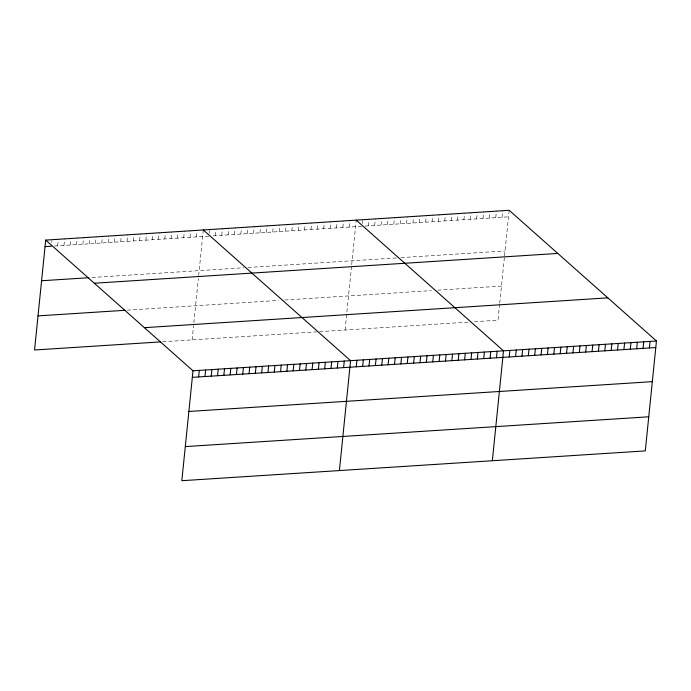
<?xml version="1.0" encoding="UTF-8"?>
<svg xmlns="http://www.w3.org/2000/svg" width="691" height="691" viewBox="0 0 691 691"><rect width="100%" height="100%" fill="white"/><g stroke="black" fill="none" stroke-linecap="round" stroke-linejoin="round"><path stroke-width="0.52" stroke-dasharray="3.46 2.59" d="M51.73 242.498L51.92 240.623M57.655 245.832L58.32 239.285M63.961 245.426L64.626 238.879M70.257 245.02L70.923 238.473M76.563 244.614L77.228 238.075M82.868 244.208L83.533 237.669M89.174 243.802L89.83 237.263M95.47 243.396L96.135 236.858M101.776 242.999L102.441 236.452M108.081 242.593L108.746 236.046M114.378 242.187L115.043 235.64M120.683 241.781L121.348 235.234M126.989 241.375L127.654 234.828M133.294 240.969L133.959 234.422M139.591 240.563L140.256 234.016M145.896 240.157L146.561 233.61M152.201 239.751L152.866 233.204M158.498 239.345L159.163 232.807M164.804 238.939L165.469 232.401M171.109 238.533L171.774 231.995M177.414 238.127L178.079 231.589M183.711 237.73L184.376 231.183M190.016 237.324L190.681 230.777M196.322 236.918L196.987 230.371M192.124 339.868L193.566 325.66M193.86 322.809L198.369 278.43M198.662 275.502L203.197 230.898M209.278 233.299L209.563 230.492M215.367 235.691L216.033 229.144M221.742 235.277L222.407 228.738M228.116 234.871L228.781 228.324M234.482 234.465L235.147 227.918M240.857 234.05L241.522 227.503M247.231 233.644L247.896 227.097M253.606 233.23L254.271 226.691M259.971 232.824L260.637 226.277M266.346 232.409L267.011 225.871M272.72 232.003L273.386 225.456M279.095 231.597L279.76 225.05M285.469 231.183L286.134 224.635M291.835 230.777L292.5 224.23M298.21 230.362L298.875 223.824M304.584 229.956L305.249 223.409M310.959 229.542L311.624 223.003M317.324 229.136L317.99 222.588M323.699 228.721L324.364 222.182M330.073 228.315L330.739 221.768M336.448 227.909L337.113 221.362M342.822 227.494L343.479 220.947M349.188 227.089L349.853 220.541M345.068 330.03L351.503 266.64M351.702 264.688L356.228 220.135M362.222 223.461L362.507 220.654M368.312 225.853L368.977 219.315M374.677 225.447L375.343 218.9M381.052 225.033L381.717 218.494M387.426 224.627L388.092 218.08M393.801 224.221L394.466 217.674M400.167 223.806L400.832 217.259M406.541 223.4L407.206 216.853M412.916 222.986L413.581 216.447M419.29 222.58L419.955 216.033M425.665 222.165L426.33 215.627M432.03 221.759L432.696 215.212M438.405 221.353L439.07 214.806M444.779 220.939L445.445 214.391M451.154 220.533L451.819 213.985M457.52 220.118L458.185 213.571M463.894 219.712L464.559 213.165M470.269 219.297L470.934 212.759M476.643 218.892L477.308 212.344M483.018 218.477L483.674 211.938M489.383 218.071L490.049 211.524M495.758 217.665L496.423 211.118M502.132 217.25L502.798 210.703M499.645 304.092L498.004 320.201L473.577 321.773M499.74 303.142L504.447 256.81M504.542 255.834L509.172 210.297M54.503 246.031L208.993 236.097M213.243 235.83L361.937 226.268M365.124 226.061L508.507 216.844M92.007 277.506L243.768 267.754M248.017 267.477L396.703 257.916M400.953 257.639L505.035 250.945M127.308 310.147L278.43 300.43M284.804 300.024L431.374 290.6M437.749 290.185L501.467 286.091M162.713 341.76L316.392 331.879M319.579 331.671L468.265 322.11"/><path stroke-width="1.04" d="M45.71 240.097L192.996 370.799L181.828 480.703L645.29 450.903L656.45 341L509.172 210.297L45.71 240.097L34.55 350L160.606 341.89M198.637 376.94L199.302 370.393M204.933 376.535L205.598 369.987M211.239 376.129L211.904 369.581M217.544 375.723L218.209 369.184M223.849 375.317L224.506 368.778M230.146 374.911L230.811 368.372M236.452 374.505L237.117 367.966M242.757 374.107L243.422 367.56M249.054 373.701L249.719 367.154M255.359 373.295L256.024 366.748M261.664 372.89L262.33 366.342M267.97 372.484L268.635 365.936M274.267 372.078L274.932 365.53M280.572 371.672L281.237 365.124M286.877 371.266L287.542 364.718M293.174 370.86L293.839 364.312M299.479 370.454L300.144 363.915M305.785 370.048L306.45 363.509M312.09 369.642L312.755 363.103M318.387 369.236L319.052 362.697M324.692 368.839L325.357 362.291M330.998 368.433L331.663 361.885M337.303 368.027L337.968 361.479M343.6 367.621L344.265 361.073M339.411 470.571L350.57 360.667L203.292 229.965M356.28 366.8L356.945 360.261M362.654 366.394L363.319 359.847M369.02 365.988L369.685 359.441M375.394 365.574L376.059 359.026M381.769 365.168L382.434 358.62M388.143 364.753L388.808 358.214M394.509 364.347L395.174 357.8M400.884 363.932L401.549 357.394M407.258 363.526L407.923 356.979M413.633 363.112L414.298 356.573M419.998 362.706L420.664 356.159M426.373 362.3L427.038 355.753M432.747 361.885L433.412 355.338M439.122 361.479L439.787 354.932M445.496 361.065L446.161 354.526M451.862 360.659L452.527 354.112M458.237 360.244L458.902 353.706M464.611 359.838L465.276 353.291M470.986 359.432L471.651 352.885M477.351 359.018L478.017 352.47M483.726 358.612L484.391 352.065M490.1 358.197L490.765 351.659M496.475 357.791L497.14 351.244M492.346 460.733L503.506 350.838L356.228 220.135M509.215 356.971L509.88 350.423M515.59 356.556L516.255 350.017M521.964 356.15L522.629 349.603M528.339 355.744L529.004 349.197M534.704 355.329L535.37 348.782M541.079 354.924L541.744 348.376M547.453 354.509L548.118 347.97M553.828 354.103L554.493 347.556M560.194 353.688L560.859 347.15M566.568 353.282L567.233 346.735M572.943 352.868L573.608 346.329M579.317 352.462L579.982 345.915M585.692 352.056L586.357 345.509M592.057 351.641L592.723 345.094M598.432 351.235L599.097 344.688M604.806 350.821L605.471 344.282M611.181 350.415L611.846 343.868M617.547 350L618.212 343.462M623.921 349.594L624.586 343.047M630.296 349.188L630.961 342.641M636.67 348.774L637.335 342.226M643.036 348.368L643.701 341.82M649.41 347.953L650.076 341.414M45.045 246.644L51.35 246.238M41.581 280.753L88.854 277.713M94.313 283.232L557.775 253.433M38.014 315.891L125.209 310.285M144.393 327.672L607.847 297.864M192.996 370.799L656.45 341M192.331 377.346L655.785 347.547M188.868 411.456L652.321 381.657M185.3 446.593L648.754 416.794"/></g></svg>
